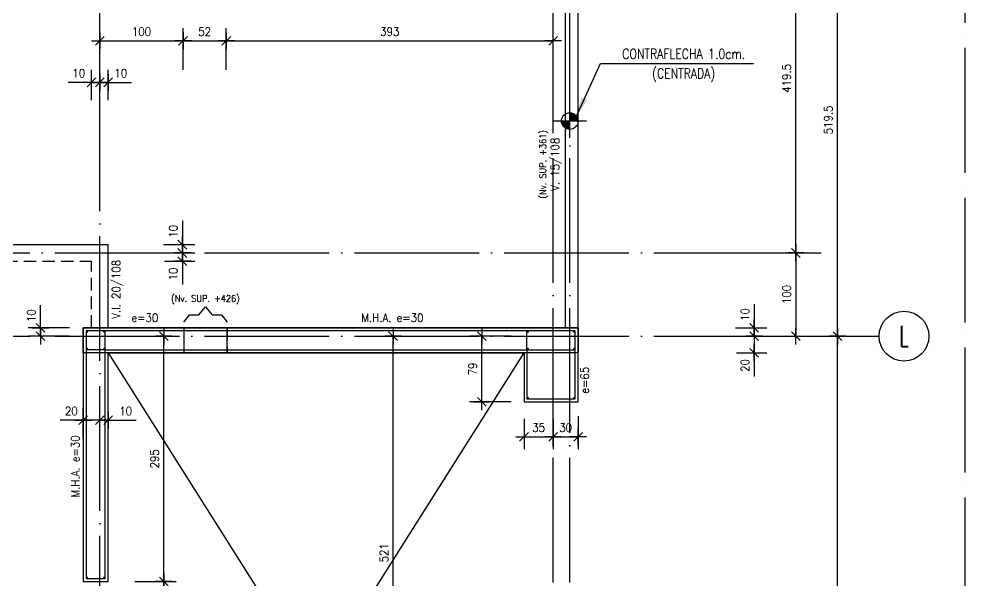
# Model space of a CAD drawing. Extents: x 2771 to 13802, y -1997 to 16878.
# Drawn here: x 6545 to 7683, y 6125 to 6800 of the extents above; entities that cross this region are included whole.
import ezdxf
from ezdxf.enums import TextEntityAlignment as Align

# ---------------------------------------------------------------- set-up
doc = ezdxf.new("R2010")
doc.units = 0
doc.header["$LTSCALE"] = 60
doc.header["$PDMODE"] = 1
doc.linetypes.add('EJES', pattern=[3, 2.5, -0.25, 0, -0.25])
doc.linetypes.add('HIDDEN', pattern=[0.375, 0.25, -0.125])
doc.layers.get('0').update_dxf_attribs({"linetype": 'CONTINUOUS'})
doc.layers.get('DEFPOINTS').update_dxf_attribs({"linetype": 'CONTINUOUS'})
for name, color, linetype in [('AREA_MUROS', 6, 'CONTINUOUS'), ('COTAS', 3, 'CONTINUOUS'), ('CRUCES', 9, 'CONTINUOUS'), ('EJES', 1, 'EJES'), ('MALLA', 1, 'CONTINUOUS'), ('MUROS', 4, 'CONTINUOUS'), ('TEXTO', 3, 'CONTINUOUS'), ('TEXTOS', 2, 'CONTINUOUS'), ('TITULO', 6, 'CONTINUOUS'), ('VIGAS', 2, 'CONTINUOUS')]:
    doc.layers.add(name, color=color, linetype=linetype)
doc.layers.add('CROP', color=8, linetype='EJES', plot=False)
doc.layers.add('NVSUP', color=250, linetype='CONTINUOUS', plot=False)
doc.styles.add('COTAS', font='romans.shx', dxfattribs={"width": 0.9})
doc.styles.add('ROMANS', font='romans.shx', dxfattribs={"width": 0.9, "height": 10})
doc.dimstyles.new('50', dxfattribs={"dimtxt": 10, "dimasz": 1, "dimexe": 15, "dimexo": 0, "dimgap": 6, "dimtad": 1, "dimdec": 8, "dimdsep": 46, "dimtxsty": 'COTAS', "dimblk": '$COTA$', "dimcen": 0.09, "dimdle": 10, "dimclrd": 256, "dimclre": 256, "dimclrt": 2, "dimadec": 0, "dimazin": 0, "dimtfac": 1, "dimtdec": 8, "dimtmove": 0, "dimatfit": 2, "dimfxl": 35, "dimfxlon": 1, "dimtolj": 1, "dimarcsym": 0})
doc.dimstyles.new('50$7', dxfattribs={"dimtxt": 10, "dimasz": 12, "dimexe": 15, "dimexo": 0, "dimgap": 6, "dimtad": 1, "dimdec": 8, "dimdsep": 46, "dimtxsty": 'COTAS', "dimblk": '$COTA$', "dimcen": 0.09, "dimdle": 10, "dimclrd": 256, "dimclre": 256, "dimclrt": 2, "dimadec": 0, "dimazin": 0, "dimtfac": 1, "dimtdec": 8, "dimtmove": 0, "dimatfit": 2, "dimfxl": 35, "dimfxlon": 1, "dimtolj": 1, "dimarcsym": 0})

# ---------------------------------------------------------------- blocks, each defined once
blk = doc.blocks.new('*U7')
at = {"layer": 'CROP'}
blk.add_lwpolyline([(-1974.1, -573.4), (2937.5, -573.4), (2937.5, 3827.3), (-1974.1, 3827.3)], close=True, dxfattribs=at)
at = {"color": 2, "style": 'COTAS', "width": 0.9}
blk.add_attdef('ESCALA', (29.5, -27), '', height=12, dxfattribs=at)
at = {"layer": 'TITULO', "color": 7, "style": 'COTAS', "width": 0.9}
blk.add_attdef('TITULO', (25, 20), '', height=35, dxfattribs=at)
at = {"layer": 'TITULO', "color": 2, "style": 'COTAS', "width": 0.9}
blk.add_attdef('NV_LOSAS', text='', height=15, dxfattribs=at).set_placement((434.5, -56), align=Align.RIGHT)
blk.add_attdef('NIVEL', text='', height=15, dxfattribs=at).set_placement((522.8, -50), align=Align.MIDDLE)
blk.add_attdef('SIC', (602, -56), '', height=15, dxfattribs=at)
blk = doc.blocks.new('$EJE$')
at = {"color": 6}
blk.add_circle((0, 0), 30, dxfattribs=at)
at = {"color": 6, "style": 'COTAS', "width": 0.6}
blk.add_attdef('EJE', text='', height=25, dxfattribs=at).set_placement((0, 0), align=Align.MIDDLE)
blk = doc.blocks.new('$COTA$')
at = {"layer": 'COTAS'}
for p, q in [((0, -10), (0, 10)), ((5.303, 5.303), (-5.303, -5.303)), ((10, 0), (-10, 0))]:
    blk.add_line(p, q, dxfattribs=at)
blk = doc.blocks.new('*D17')
at = {"layer": 'COTAS', "lineweight": -2, "transparency": 16777216}
for p, q in [((7529.2, 6418.7), (7544.2, 6418.7)), ((7529.2, 5598.7), (7529.2, 6417.7)), ((7529.2, 5597.7), (7514.2, 5597.7))]:
    blk.add_line(p, q, dxfattribs=at)
at = {"layer": 'DEFPOINTS', "color": 0, "transparency": 16777216}
for p in [(7529.2, 6418.7), (7529.2, 6418.7), (7529.2, 5597.7)]:
    blk.add_point(p, dxfattribs=at)
at = {"layer": 'COTAS', "lineweight": -2, "transparency": 16777216}
for p, rotation in [((7529.2, 6418.7), 90), ((7529.2, 5597.7), 270)]:
    blk.add_blockref('$COTA$', p, dxfattribs=dict(at, rotation=rotation))
at = {"layer": 'COTAS', "color": 2, "transparency": 16777216, "insert": (7518.2, 6008.2), "char_height": 10, "attachment_point": 5, "rotation": 90, "style": 'COTAS'}
blk.add_mtext('\\A1;821', dxfattribs=at)
blk = doc.blocks.new('*D27')
at = {"layer": 'COTAS', "lineweight": -2, "transparency": 16777216}
for p, q in [((7444.2, 6518.7), (7494.2, 6518.7)), ((7479.2, 6517.7), (7479.2, 6419.7)), ((7444.2, 6418.7), (7494.2, 6418.7))]:
    blk.add_line(p, q, dxfattribs=at)
at = {"layer": 'DEFPOINTS', "color": 0, "transparency": 16777216}
for p in [(7415.5, 6518.7), (7415.5, 6418.7), (7479.2, 6418.7)]:
    blk.add_point(p, dxfattribs=at)
at = {"layer": 'COTAS', "lineweight": -2, "transparency": 16777216}
for p, rotation in [((7479.2, 6518.7), 90), ((7479.2, 6418.7), 270)]:
    blk.add_blockref('$COTA$', p, dxfattribs=dict(at, rotation=rotation))
at = {"layer": 'COTAS', "color": 2, "transparency": 16777216, "insert": (7468.2, 6468.7), "char_height": 10, "attachment_point": 5, "rotation": 90, "style": 'COTAS'}
blk.add_mtext('\\A1;100', dxfattribs=at)
blk = doc.blocks.new('*D45')
at = {"layer": 'COTAS', "lineweight": -2, "transparency": 16777216}
for p, q in [((6684.4, 6123.7), (6734.4, 6123.7)), ((6719.4, 5908.7), (6719.4, 6122.7)), ((6684.4, 5907.7), (6734.4, 5907.7))]:
    blk.add_line(p, q, dxfattribs=at)
at = {"layer": 'DEFPOINTS', "color": 0, "transparency": 16777216}
for p in [(6663.8, 6123.7), (6719.4, 6123.7), (6674.4, 5907.7)]:
    blk.add_point(p, dxfattribs=at)
at = {"layer": 'COTAS', "lineweight": -2, "transparency": 16777216}
for p, rotation in [((6719.4, 6123.7), 90), ((6719.4, 5907.7), 270)]:
    blk.add_blockref('$COTA$', p, dxfattribs=dict(at, rotation=rotation))
at = {"layer": 'COTAS', "color": 2, "transparency": 16777216, "insert": (6708.4, 6015.7), "char_height": 10, "attachment_point": 5, "rotation": 90, "style": 'COTAS'}
blk.add_mtext('\\A1;216', dxfattribs=at)
blk = doc.blocks.new('*D65')
at = {"layer": 'COTAS', "lineweight": -2, "transparency": 16777216}
for p, q in [((6642.5, 6738.7), (6642.5, 6788.7)), ((6742.5, 6738.7), (6742.5, 6788.7)), ((6643.5, 6773.7), (6741.5, 6773.7))]:
    blk.add_line(p, q, dxfattribs=at)
at = {"layer": 'DEFPOINTS', "color": 0, "transparency": 16777216}
for p in [(6742.5, 6773.7), (6642.5, 6428.7), (6742.5, 6428.7)]:
    blk.add_point(p, dxfattribs=at)
at = {"layer": 'COTAS', "lineweight": -2, "transparency": 16777216, "rotation": 180}
blk.add_blockref('$COTA$', (6642.5, 6773.7), dxfattribs=at)
at = {"layer": 'COTAS', "lineweight": -2, "transparency": 16777216}
blk.add_blockref('$COTA$', (6742.5, 6773.7), dxfattribs=at)
at = {"layer": 'COTAS', "color": 2, "transparency": 16777216, "insert": (6692.5, 6784.7), "char_height": 10, "attachment_point": 5, "style": 'COTAS'}
blk.add_mtext('\\A1;100', dxfattribs=at)
blk = doc.blocks.new('*D66')
at = {"layer": 'COTAS', "lineweight": -2, "transparency": 16777216}
for p, q in [((6742.5, 6738.7), (6742.5, 6788.7)), ((6794.5, 6738.7), (6794.5, 6788.7)), ((6743.5, 6773.7), (6793.5, 6773.7))]:
    blk.add_line(p, q, dxfattribs=at)
at = {"layer": 'DEFPOINTS', "color": 0, "transparency": 16777216}
for p in [(6794.5, 6773.7), (6742.5, 6428.7), (6794.5, 6428.7)]:
    blk.add_point(p, dxfattribs=at)
at = {"layer": 'COTAS', "lineweight": -2, "transparency": 16777216, "rotation": 180}
blk.add_blockref('$COTA$', (6742.5, 6773.7), dxfattribs=at)
at = {"layer": 'COTAS', "lineweight": -2, "transparency": 16777216}
blk.add_blockref('$COTA$', (6794.5, 6773.7), dxfattribs=at)
at = {"layer": 'COTAS', "color": 2, "transparency": 16777216, "insert": (6768.5, 6784.7), "char_height": 10, "attachment_point": 5, "style": 'COTAS'}
blk.add_mtext('\\A1;52', dxfattribs=at)
blk = doc.blocks.new('*D67')
at = {"layer": 'COTAS', "lineweight": -2, "transparency": 16777216}
for p, q in [((6794.5, 6738.7), (6794.5, 6788.7)), ((7187.5, 6738.7), (7187.5, 6788.7)), ((6795.5, 6773.7), (7186.5, 6773.7))]:
    blk.add_line(p, q, dxfattribs=at)
at = {"layer": 'DEFPOINTS', "color": 0, "transparency": 16777216}
for p in [(7187.5, 6773.7), (6794.5, 6428.7), (7187.5, 6428.7)]:
    blk.add_point(p, dxfattribs=at)
at = {"layer": 'COTAS', "lineweight": -2, "transparency": 16777216, "rotation": 180}
blk.add_blockref('$COTA$', (6794.5, 6773.7), dxfattribs=at)
at = {"layer": 'COTAS', "lineweight": -2, "transparency": 16777216}
blk.add_blockref('$COTA$', (7187.5, 6773.7), dxfattribs=at)
at = {"layer": 'COTAS', "color": 2, "transparency": 16777216, "insert": (6991, 6784.7), "char_height": 10, "attachment_point": 5, "style": 'COTAS'}
blk.add_mtext('\\A1;393', dxfattribs=at)
blk = doc.blocks.new('*D74')
at = {"layer": 'COTAS', "lineweight": -2, "transparency": 16777216}
for p, q in [((7136.8, 6418.7), (7086.8, 6418.7)), ((7101.8, 6340.7), (7101.8, 6417.7)), ((7136.8, 6339.7), (7086.8, 6339.7))]:
    blk.add_line(p, q, dxfattribs=at)
at = {"layer": 'DEFPOINTS', "color": 0, "transparency": 16777216}
for p in [(7101.8, 6418.7), (7187.5, 6418.7), (7187.5, 6339.7)]:
    blk.add_point(p, dxfattribs=at)
at = {"layer": 'COTAS', "lineweight": -2, "transparency": 16777216}
for p, rotation in [((7101.8, 6418.7), 90), ((7101.8, 6339.7), 270)]:
    blk.add_blockref('$COTA$', p, dxfattribs=dict(at, rotation=rotation))
at = {"layer": 'COTAS', "color": 2, "transparency": 16777216, "insert": (7090.8, 6379.2), "char_height": 10, "attachment_point": 5, "rotation": 90, "style": 'COTAS'}
blk.add_mtext('\\A1;79', dxfattribs=at)
blk = doc.blocks.new('*D111')
at = {"layer": 'COTAS', "lineweight": -2, "transparency": 16777216}
for p, q in [((7407.8, 6418.7), (7444.2, 6418.7)), ((7429.2, 6417.7), (7429.2, 6399.7)), ((7407.8, 6398.7), (7444.2, 6398.7)), ((7429.2, 6398.7), (7429.2, 6370.2))]:
    blk.add_line(p, q, dxfattribs=at)
at = {"layer": 'DEFPOINTS', "color": 0, "transparency": 16777216}
for p in [(7407.8, 6418.7), (7429.2, 6418.7), (7407.8, 6398.7)]:
    blk.add_point(p, dxfattribs=at)
at = {"layer": 'COTAS', "lineweight": -2, "transparency": 16777216}
for p, rotation in [((7429.2, 6418.7), 90), ((7429.2, 6398.7), 270)]:
    blk.add_blockref('$COTA$', p, dxfattribs=dict(at, rotation=rotation))
at = {"layer": 'COTAS', "color": 2, "transparency": 16777216, "insert": (7418.2, 6383.4), "char_height": 10, "attachment_point": 5, "rotation": 90, "style": 'COTAS'}
blk.add_mtext('\\A1;20', dxfattribs=at)
blk = doc.blocks.new('*D112')
at = {"layer": 'COTAS', "lineweight": -2, "transparency": 16777216}
for p, q in [((7429.2, 6457.3), (7429.2, 6428.7)), ((7406.7, 6428.7), (7444.2, 6428.7)), ((7429.2, 6429.7), (7429.2, 6430.7)), ((7429.2, 6418.7), (7429.2, 6428.7)), ((7429.2, 6418.7), (7429.2, 6428.7)), ((7407.8, 6418.7), (7444.2, 6418.7)), ((7429.2, 6417.7), (7429.2, 6416.7))]:
    blk.add_line(p, q, dxfattribs=at)
at = {"layer": 'DEFPOINTS', "color": 0, "transparency": 16777216}
for p in [(7406.7, 6428.7), (7429.2, 6428.7), (7407.8, 6418.7)]:
    blk.add_point(p, dxfattribs=at)
at = {"layer": 'COTAS', "lineweight": -2, "transparency": 16777216}
for p, rotation in [((7429.2, 6428.7), 270), ((7429.2, 6418.7), 90)]:
    blk.add_blockref('$COTA$', p, dxfattribs=dict(at, rotation=rotation))
at = {"layer": 'COTAS', "color": 2, "transparency": 16777216, "insert": (7418.2, 6444.6), "char_height": 10, "attachment_point": 5, "rotation": 90, "style": 'COTAS'}
blk.add_mtext('\\A1;10', dxfattribs=at)
blk = doc.blocks.new('*D161')
at = {"layer": 'COTAS', "lineweight": -2, "transparency": 16777216}
for p, q in [((6995, 6418.7), (7010, 6418.7)), ((6995, 5898.7), (6995, 6417.7)), ((6995, 5897.7), (6980, 5897.7))]:
    blk.add_line(p, q, dxfattribs=at)
at = {"layer": 'DEFPOINTS', "color": 0, "transparency": 16777216}
for p in [(6995, 6418.7), (6995, 6418.7), (6995, 5897.7)]:
    blk.add_point(p, dxfattribs=at)
at = {"layer": 'COTAS', "lineweight": -2, "transparency": 16777216}
for p, rotation in [((6995, 6418.7), 90), ((6995, 5897.7), 270)]:
    blk.add_blockref('$COTA$', p, dxfattribs=dict(at, rotation=rotation))
at = {"layer": 'COTAS', "color": 2, "transparency": 16777216, "insert": (6984, 6158.2), "char_height": 10, "attachment_point": 5, "rotation": 90, "style": 'COTAS'}
blk.add_mtext('\\A1;521', dxfattribs=at)
blk = doc.blocks.new('*D186')
at = {"layer": 'COTAS', "lineweight": -2, "transparency": 16777216}
for p, q in [((6720.2, 6518.7), (6756.7, 6518.7)), ((6741.7, 6519.7), (6741.7, 6520.7)), ((6741.7, 6518.7), (6741.7, 6508.7)), ((6720.2, 6508.7), (6756.7, 6508.7)), ((6741.7, 6507.7), (6741.7, 6480.8))]:
    blk.add_line(p, q, dxfattribs=at)
at = {"layer": 'DEFPOINTS', "color": 0, "transparency": 16777216}
for p in [(6720.2, 6518.7), (6741.7, 6518.7), (6720.2, 6508.7)]:
    blk.add_point(p, dxfattribs=at)
at = {"layer": 'COTAS', "lineweight": -2, "transparency": 16777216}
for p, rotation in [((6741.7, 6518.7), 270), ((6741.7, 6508.7), 90)]:
    blk.add_blockref('$COTA$', p, dxfattribs=dict(at, rotation=rotation))
at = {"layer": 'COTAS', "color": 2, "transparency": 16777216, "insert": (6730.7, 6493.4), "char_height": 10, "attachment_point": 5, "rotation": 90, "style": 'COTAS'}
blk.add_mtext('\\A1;10', dxfattribs=at)
blk = doc.blocks.new('*D187')
at = {"layer": 'COTAS', "lineweight": -2, "transparency": 16777216}
for p, q in [((6741.7, 6557.3), (6741.7, 6528.7)), ((6741.7, 6529.7), (6741.7, 6530.7)), ((6719.1, 6528.7), (6756.7, 6528.7)), ((6720.2, 6518.7), (6756.7, 6518.7)), ((6741.7, 6518.7), (6741.7, 6528.7)), ((6741.7, 6518.7), (6741.7, 6528.7)), ((6741.7, 6517.7), (6741.7, 6516.7))]:
    blk.add_line(p, q, dxfattribs=at)
at = {"layer": 'DEFPOINTS', "color": 0, "transparency": 16777216}
for p in [(6719.1, 6528.7), (6720.2, 6518.7), (6741.7, 6528.7)]:
    blk.add_point(p, dxfattribs=at)
at = {"layer": 'COTAS', "lineweight": -2, "transparency": 16777216}
for p, rotation in [((6741.7, 6528.7), 270), ((6741.7, 6518.7), 90)]:
    blk.add_blockref('$COTA$', p, dxfattribs=dict(at, rotation=rotation))
at = {"layer": 'COTAS', "color": 2, "transparency": 16777216, "insert": (6730.7, 6544.6), "char_height": 10, "attachment_point": 5, "rotation": 90, "style": 'COTAS'}
blk.add_mtext('\\A1;10', dxfattribs=at)
blk = doc.blocks.new('*D205')
at = {"layer": 'COTAS', "lineweight": -2, "transparency": 16777216}
for p, q in [((6642.5, 6296.2), (6642.5, 6332.7)), ((6652.5, 6296.2), (6652.5, 6332.7)), ((6641.5, 6317.7), (6640.5, 6317.7)), ((6642.5, 6317.7), (6652.5, 6317.7)), ((6653.5, 6317.7), (6686.2, 6317.7))]:
    blk.add_line(p, q, dxfattribs=at)
at = {"layer": 'DEFPOINTS', "color": 0, "transparency": 16777216}
for p in [(6642.5, 6317.7), (6642.5, 6296.2), (6652.5, 6296.2)]:
    blk.add_point(p, dxfattribs=at)
at = {"layer": 'COTAS', "lineweight": -2, "transparency": 16777216}
blk.add_blockref('$COTA$', (6642.5, 6317.7), dxfattribs=at)
at = {"layer": 'COTAS', "lineweight": -2, "transparency": 16777216, "rotation": 180}
blk.add_blockref('$COTA$', (6652.5, 6317.7), dxfattribs=at)
at = {"layer": 'COTAS', "color": 2, "transparency": 16777216, "insert": (6673.5, 6328.7), "char_height": 10, "attachment_point": 5, "style": 'COTAS'}
blk.add_mtext('\\A1;10', dxfattribs=at)
blk = doc.blocks.new('*D206')
at = {"layer": 'COTAS', "lineweight": -2, "transparency": 16777216}
for p, q in [((6622.5, 6296.2), (6622.5, 6332.7)), ((6642.5, 6296.2), (6642.5, 6332.7)), ((6622.5, 6317.7), (6594.9, 6317.7)), ((6641.5, 6317.7), (6623.5, 6317.7))]:
    blk.add_line(p, q, dxfattribs=at)
at = {"layer": 'DEFPOINTS', "color": 0, "transparency": 16777216}
for p in [(6642.5, 6317.7), (6622.5, 6296.2), (6642.5, 6296.2)]:
    blk.add_point(p, dxfattribs=at)
at = {"layer": 'COTAS', "lineweight": -2, "transparency": 16777216, "rotation": 180}
blk.add_blockref('$COTA$', (6622.5, 6317.7), dxfattribs=at)
at = {"layer": 'COTAS', "lineweight": -2, "transparency": 16777216}
blk.add_blockref('$COTA$', (6642.5, 6317.7), dxfattribs=at)
at = {"layer": 'COTAS', "color": 2, "transparency": 16777216, "insert": (6608.2, 6328.7), "char_height": 10, "attachment_point": 5, "style": 'COTAS'}
blk.add_mtext('\\A1;20', dxfattribs=at)
blk = doc.blocks.new('*D240')
at = {"layer": 'COTAS', "lineweight": -2, "transparency": 16777216}
for p, q in [((6684.4, 6418.7), (6734.4, 6418.7)), ((6719.4, 6124.7), (6719.4, 6417.7)), ((6684.4, 6123.7), (6734.4, 6123.7))]:
    blk.add_line(p, q, dxfattribs=at)
at = {"layer": 'DEFPOINTS', "color": 0, "transparency": 16777216}
for p in [(6653.5, 6418.7), (6719.4, 6418.7), (6653.5, 6123.7)]:
    blk.add_point(p, dxfattribs=at)
at = {"layer": 'COTAS', "lineweight": -2, "transparency": 16777216}
for p, rotation in [((6719.4, 6418.7), 90), ((6719.4, 6123.7), 270)]:
    blk.add_blockref('$COTA$', p, dxfattribs=dict(at, rotation=rotation))
at = {"layer": 'COTAS', "color": 2, "transparency": 16777216, "insert": (6708.4, 6271.2), "char_height": 10, "attachment_point": 5, "rotation": 90, "style": 'COTAS'}
blk.add_mtext('\\A1;295', dxfattribs=at)
blk = doc.blocks.new('*D241')
at = {"layer": 'COTAS', "lineweight": -2, "transparency": 16777216}
for p, q in [((6571.2, 6429.7), (6571.2, 6456)), ((6606.2, 6428.7), (6556.2, 6428.7)), ((6571.2, 6418.7), (6571.2, 6428.7)), ((6606.2, 6418.7), (6556.2, 6418.7)), ((6571.2, 6417.7), (6571.2, 6416.7))]:
    blk.add_line(p, q, dxfattribs=at)
at = {"layer": 'DEFPOINTS', "color": 0, "transparency": 16777216}
for p in [(6571.2, 6428.7), (6634.6, 6428.7), (6634.6, 6418.7)]:
    blk.add_point(p, dxfattribs=at)
at = {"layer": 'COTAS', "lineweight": -2, "transparency": 16777216}
for p, rotation in [((6571.2, 6428.7), 270), ((6571.2, 6418.7), 90)]:
    blk.add_blockref('$COTA$', p, dxfattribs=dict(at, rotation=rotation))
at = {"layer": 'COTAS', "color": 2, "transparency": 16777216, "insert": (6560.2, 6443.3), "char_height": 10, "attachment_point": 5, "rotation": 90, "style": 'COTAS'}
blk.add_mtext('\\A1;10', dxfattribs=at)
blk = doc.blocks.new('*D246')
at = {"layer": 'COTAS', "lineweight": -2, "transparency": 16777216}
for p, q in [((6642.5, 6702.3), (6642.5, 6738.7)), ((6652.5, 6702.3), (6652.5, 6738.7)), ((6641.5, 6723.7), (6640.5, 6723.7)), ((6642.5, 6723.7), (6652.5, 6723.7)), ((6653.5, 6723.7), (6680.4, 6723.7))]:
    blk.add_line(p, q, dxfattribs=at)
at = {"layer": 'DEFPOINTS', "color": 0, "transparency": 16777216}
for p in [(6642.5, 6723.7), (6642.5, 6702.3), (6652.5, 6702.3)]:
    blk.add_point(p, dxfattribs=at)
at = {"layer": 'COTAS', "lineweight": -2, "transparency": 16777216}
blk.add_blockref('$COTA$', (6642.5, 6723.7), dxfattribs=at)
at = {"layer": 'COTAS', "lineweight": -2, "transparency": 16777216, "rotation": 180}
blk.add_blockref('$COTA$', (6652.5, 6723.7), dxfattribs=at)
at = {"layer": 'COTAS', "color": 2, "transparency": 16777216, "insert": (6667.7, 6734.7), "char_height": 10, "attachment_point": 5, "style": 'COTAS'}
blk.add_mtext('\\A1;10', dxfattribs=at)
blk = doc.blocks.new('*D247')
at = {"layer": 'COTAS', "lineweight": -2, "transparency": 16777216}
for p, q in [((6632.5, 6702.3), (6632.5, 6738.7)), ((6642.5, 6702.3), (6642.5, 6738.7)), ((6631.5, 6723.7), (6604.6, 6723.7)), ((6642.5, 6723.7), (6632.5, 6723.7)), ((6643.5, 6723.7), (6644.5, 6723.7))]:
    blk.add_line(p, q, dxfattribs=at)
at = {"layer": 'DEFPOINTS', "color": 0, "transparency": 16777216}
for p in [(6642.5, 6723.7), (6632.5, 6702.3), (6642.5, 6702.3)]:
    blk.add_point(p, dxfattribs=at)
at = {"layer": 'COTAS', "lineweight": -2, "transparency": 16777216}
blk.add_blockref('$COTA$', (6632.5, 6723.7), dxfattribs=at)
at = {"layer": 'COTAS', "lineweight": -2, "transparency": 16777216, "rotation": 180}
blk.add_blockref('$COTA$', (6642.5, 6723.7), dxfattribs=at)
at = {"layer": 'COTAS', "color": 2, "transparency": 16777216, "insert": (6617.2, 6734.7), "char_height": 10, "attachment_point": 5, "style": 'COTAS'}
blk.add_mtext('\\A1;10', dxfattribs=at)
blk = doc.blocks.new('*D261')
at = {"layer": 'COTAS', "lineweight": -2, "transparency": 16777216}
for p, q in [((7152.5, 6319.1), (7152.5, 6282.7)), ((7187.5, 6319.1), (7187.5, 6282.7)), ((7153.5, 6297.7), (7186.5, 6297.7))]:
    blk.add_line(p, q, dxfattribs=at)
at = {"layer": 'DEFPOINTS', "color": 0, "transparency": 16777216}
for p in [(7152.5, 6319.1), (7187.5, 6319.1), (7187.5, 6297.7)]:
    blk.add_point(p, dxfattribs=at)
at = {"layer": 'COTAS', "lineweight": -2, "transparency": 16777216, "rotation": 180}
blk.add_blockref('$COTA$', (7152.5, 6297.7), dxfattribs=at)
at = {"layer": 'COTAS', "lineweight": -2, "transparency": 16777216}
blk.add_blockref('$COTA$', (7187.5, 6297.7), dxfattribs=at)
at = {"layer": 'COTAS', "color": 2, "transparency": 16777216, "insert": (7170, 6308.7), "char_height": 10, "attachment_point": 5, "style": 'COTAS'}
blk.add_mtext('\\A1;35', dxfattribs=at)
blk = doc.blocks.new('*D262')
at = {"layer": 'COTAS', "lineweight": -2, "transparency": 16777216}
for p, q in [((7187.5, 6319.1), (7187.5, 6282.7)), ((7217.5, 6322.4), (7217.5, 6282.7)), ((7188.5, 6297.7), (7216.5, 6297.7))]:
    blk.add_line(p, q, dxfattribs=at)
at = {"layer": 'DEFPOINTS', "color": 0, "transparency": 16777216}
for p in [(7187.5, 6319.1), (7217.5, 6322.4), (7217.5, 6297.7)]:
    blk.add_point(p, dxfattribs=at)
at = {"layer": 'COTAS', "lineweight": -2, "transparency": 16777216, "rotation": 180}
blk.add_blockref('$COTA$', (7187.5, 6297.7), dxfattribs=at)
at = {"layer": 'COTAS', "lineweight": -2, "transparency": 16777216}
blk.add_blockref('$COTA$', (7217.5, 6297.7), dxfattribs=at)
at = {"layer": 'COTAS', "color": 2, "transparency": 16777216, "insert": (7202.5, 6308.7), "char_height": 10, "attachment_point": 5, "style": 'COTAS'}
blk.add_mtext('\\A1;30', dxfattribs=at)
blk = doc.blocks.new('*D263')
at = {"layer": 'COTAS', "lineweight": -2, "transparency": 16777216}
for p, q in [((7444.2, 6938.2), (7494.2, 6938.2)), ((7479.2, 6519.7), (7479.2, 6937.2)), ((7444.2, 6518.7), (7494.2, 6518.7))]:
    blk.add_line(p, q, dxfattribs=at)
at = {"layer": 'DEFPOINTS', "color": 0, "transparency": 16777216}
for p in [(7165.6, 6938.2), (7479.2, 6938.2), (7227.3, 6518.7)]:
    blk.add_point(p, dxfattribs=at)
at = {"layer": 'COTAS', "lineweight": -2, "transparency": 16777216}
for p, rotation in [((7479.2, 6938.2), 90), ((7479.2, 6518.7), 270)]:
    blk.add_blockref('$COTA$', p, dxfattribs=dict(at, rotation=rotation))
at = {"layer": 'COTAS', "color": 2, "transparency": 16777216, "insert": (7468.2, 6728.5), "char_height": 10, "attachment_point": 5, "rotation": 90, "style": 'COTAS'}
blk.add_mtext('\\A1;419.5', dxfattribs=at)
blk = doc.blocks.new('*D274')
at = {"layer": 'COTAS', "lineweight": -2, "transparency": 16777216}
for p, q in [((7494.2, 6938.2), (7544.2, 6938.2)), ((7529.2, 6419.7), (7529.2, 6937.2)), ((7494.2, 6418.7), (7544.2, 6418.7))]:
    blk.add_line(p, q, dxfattribs=at)
at = {"layer": 'DEFPOINTS', "color": 0, "transparency": 16777216}
for p in [(7396.3, 6938.2), (7529.2, 6938.2), (7292.1, 6418.7)]:
    blk.add_point(p, dxfattribs=at)
at = {"layer": 'COTAS', "lineweight": -2, "transparency": 16777216}
for p, rotation in [((7529.2, 6938.2), 90), ((7529.2, 6418.7), 270)]:
    blk.add_blockref('$COTA$', p, dxfattribs=dict(at, rotation=rotation))
at = {"layer": 'COTAS', "color": 2, "transparency": 16777216, "insert": (7518.2, 6678.5), "char_height": 10, "attachment_point": 5, "rotation": 90, "style": 'COTAS'}
blk.add_mtext('\\A1;519.5', dxfattribs=at)
blk = doc.blocks.new('*U255')
at = {"layer": 'TEXTO', "linetype": 'Continuous'}
for points in [[(-0.1, 0), (0, 0), (-0.071, 0.071)], [(0, 0.1), (-0.071, 0.071), (0, 0)], [(0.1, 0), (0, 0), (0.071, -0.071)], [(0, -0.1), (0.071, -0.071), (0, 0)]]:
    blk.add_solid(points, dxfattribs=at)
blk = doc.blocks.new('PUNTO')
at = {"layer": 'TEXTO', "color": 3, "linetype": 'Continuous'}
for p, q in [((0, -0.2), (0, 0.2)), ((-0.2, 0), (0.2, 0))]:
    blk.add_line(p, q, dxfattribs=at)
blk.add_circle((0, 0), 0.1, dxfattribs=at)
blk.add_blockref('*U255', (0, 0), dxfattribs=at)

msp = doc.modelspace()

# ---------------------------------------------------------------- linework, layer by layer
at = {"layer": 'AREA_MUROS'}
for points in [[(6622.45585631, 6428.70691493), (7217.45585631, 6428.70691493), (7217.45585631, 6398.70691493), (6622.45585631, 6398.70691493), (6622.45585631, 6428.70691493)], [(6622.45585631, 6398.70691493), (6622.45585631, 6123.70691493), (6652.45585631, 6123.70691493), (6652.45585631, 6398.70691493), (6622.45585631, 6398.70691493)], [(7152.45585631, 6398.70691493), (7152.45585631, 6339.70691493), (7217.45585631, 6339.70691493), (7217.45585631, 6398.70691493), (7152.45585631, 6398.70691493)]]:
    msp.add_lwpolyline(points, dxfattribs=at)
at = {"layer": 'CRUCES'}
for p, q in [((6652.45585631, 5607.70691493), (7152.45585631, 6398.70691493)), ((6652.45585631, 6398.70691493), (7152.45585631, 5607.70691493))]:
    msp.add_line(p, q, dxfattribs=at)
at = {"layer": 'EJES'}
for points in [[(7157.45585631, 3751.07608644), (7157.45585631, 3761.07608644), (7187.45585631, 3781.07608644), (7187.45585631, 7557.87690528), (7157.45585631, 7577.87690528), (7157.45585631, 7587.87690528)], [(7237.45585631, 3751.07608644), (7237.45585631, 3761.07608644), (7207.45585631, 3781.07608644), (7207.45585631, 7557.87690528), (7237.45585631, 7577.87690528), (7237.45585631, 7587.87690528)], [(6642.45585631, 4407.70691493), (6642.45585631, 6873.70691493)], [(3346.45585631, 6518.70691493), (7509.5104906, 6518.70691493)], [(3346.45585631, 6418.70691493), (7579.24320587, 6418.70691493)]]:
    msp.add_lwpolyline(points, dxfattribs=at)
at = {"layer": 'MALLA'}
for p, q in [((6648.95585631, 6402.20691493), (6648.95585631, 6425.20691493)), ((7155.95585631, 6402.20691493), (7155.95585631, 6425.20691493)), ((6648.95585631, 6402.20691493), (6625.95585631, 6402.20691493)), ((7155.95585631, 6402.20691493), (7213.95585631, 6402.20691493))]:
    msp.add_line(p, q, dxfattribs=at)
msp.add_lwpolyline([(6625.95585631, 6127.20691493), (6648.95585631, 6127.20691493), (6648.95585631, 6402.20691493), (7155.95585631, 6402.20691493), (7155.95585631, 6343.20691493), (7213.95585631, 6343.20691493), (7213.95585631, 6425.20691493), (6625.95585631, 6425.20691493)], close=True, dxfattribs=at)
at = {"layer": 'MALLA', "const_width": 1.25}
for points in [[(6626.58085631, 6423.95691493, -1), (6627.83085631, 6423.95691493, -1)], [(6647.08085631, 6423.95691493, -1), (6648.33085631, 6423.95691493, -1)], [(7156.58085631, 6423.95691493, -1), (7157.83085631, 6423.95691493, -1)], [(7212.08085631, 6423.95691493, -1), (7213.33085631, 6423.95691493, -1)], [(6626.58085631, 6403.45691493, -1), (6627.83085631, 6403.45691493, -1)], [(6647.08085631, 6403.45691493, -1), (6648.33085631, 6403.45691493, -1)], [(7156.58085631, 6403.45691493, -1), (7157.83085631, 6403.45691493, -1)], [(7212.08085631, 6403.45691493, -1), (7213.33085631, 6403.45691493, -1)], [(7156.58085631, 6344.45691493, -1), (7157.83085631, 6344.45691493, -1)], [(7212.08085631, 6344.45691493, -1), (7213.33085631, 6344.45691493, -1)], [(6626.58085631, 6128.45691493, -1), (6627.83085631, 6128.45691493, -1)], [(6647.08085631, 6128.45691493, -1), (6648.33085631, 6128.45691493, -1)]]:
    msp.add_lwpolyline(points, format="xyb", close=True, dxfattribs=at)
at = {"layer": 'MUROS'}
msp.add_lwpolyline([(6622.45585631, 6123.70691493), (6652.45585631, 6123.70691493), (6652.45585631, 6398.70691493), (7152.45585631, 6398.70691493), (7152.45585631, 6339.70691493), (7217.45585631, 6339.70691493), (7217.45585631, 6428.70691493), (6622.45585631, 6428.70691493)], close=True, dxfattribs=at)
at = {"layer": 'NVSUP'}
msp.add_lwpolyline([(6743.45585631, 6398.70691493), (6795.45585631, 6398.70691493), (6795.45585631, 6428.70691493), (6743.45585631, 6428.70691493)], close=True, dxfattribs=at)
at = {"layer": 'TEXTOS', "color": 1}
msp.add_lwpolyline([(6743.45585631, 6435.37985171), (6750.18380354, 6444.33706108), (6761.55917468, 6444.33706108), (6769.45585631, 6454.04784652), (6777.35253795, 6444.33706108), (6788.72790909, 6444.33706108), (6795.45585631, 6435.37985171)], dxfattribs=at)
at = {"layer": 'VIGAS'}
for p, q in [((7202.45585631, 6428.70691493), (7202.45585631, 6925.70691493)), ((7217.45585631, 6428.70691493), (7217.45585631, 6925.70691493)), ((4336.45585631, 6528.70691493), (6652.45585631, 6528.70691493)), ((6652.45585631, 6428.70691493), (6652.45585631, 6528.70691493))]:
    msp.add_line(p, q, dxfattribs=at)
at = {"layer": 'VIGAS', "linetype": 'HIDDEN'}
for p, q in [((6078.45585631, 6508.70691493), (6632.45585631, 6508.70691493)), ((6632.45585631, 6428.70691493), (6632.45585631, 6508.70691493)), ((6743.45585631, 6428.70691493), (6743.45585631, 6398.70691493)), ((6795.45585631, 6428.70691493), (6795.45585631, 6398.70691493)), ((6743.45585631, 6398.70691493), (6795.45585631, 6398.70691493))]:
    msp.add_line(p, q, dxfattribs=at)

# ---------------------------------------------------------------- block references
msp.add_blockref('*U7', (4745.17327493, 4126.80253923))
msp.add_blockref('$EJE$', (7609.24320587, 6418.70691493)).add_auto_attribs({'EJE': 'L'})
at = {"layer": 'TEXTO', "color": 3, "xscale": 100, "yscale": 100, "zscale": 100, "rotation": 90}
msp.add_blockref('PUNTO', (7207.45585631, 6677.20691493), dxfattribs=at)

# ---------------------------------------------------------------- texts
at = {"layer": 'TEXTOS', "style": 'ROMANS'}
for s, height, width, p in [('CONTRAFLECHA 1.0cm.', 12, 0.8, (7344.41470764, 6757.96627279)), ('(CENTRADA)', 12, 0.8, (7344.41470764, 6733.63909999)), ('e=30', 10, 0.9, (6696.64055674, 6440.70691493)), ('M.H.A. e=30', 10, 0.9, (6994.20585631, 6440.70691493))]:
    msp.add_text(s, height=height, dxfattribs=dict(at, width=width)).set_placement(p, align=Align.MIDDLE)
at = {"layer": 'TEXTOS', "color": 1, "style": 'ROMANS', "width": 0.9}
msp.add_text('(Nv. SUP. +361)', height=8, rotation=90, dxfattribs=at).set_placement((7175.45585631, 6625.18192999), align=Align.MIDDLE)
at = {"layer": 'TEXTOS', "style": 'ROMANS', "width": 0.9}
for s, p in [('V. 15/108', (7190.45585631, 6625.18192999)), ('V.I. 20/108', (6662.77572507, 6474.92325726)), ('e=65', (7225.34506313, 6365.61767158)), ('M.H.A. e=30', (6613.02096088, 6262.06326755))]:
    msp.add_text(s, height=10, rotation=90, dxfattribs=at).set_placement(p, align=Align.MIDDLE)
at = {"layer": 'TEXTOS', "color": 1, "style": 'ROMANS', "width": 0.9}
msp.add_text('(Nv. SUP. +426)', height=8, dxfattribs=at).set_placement((6769.47843541, 6463.34893408), align=Align.MIDDLE)

# ---------------------------------------------------------------- dimensions: what is measured, and where the dimension line sits
at = {"layer": 'COTAS'}
for base, p1, p2, picture, middle in [((7479.2432058654, 6938.2069149326), (7227.3442605898, 6518.7069149326), (7165.6165318587, 6938.2069149326), '*D263', (7468.2432058654, 6728.4569149326)), ((7529.2432058654, 6938.2069149326), (7292.0588562349, 6418.7069149326), (7396.3117293198, 6938.2069149326), '*D274', (7518.2432058654, 6678.4569149326)), ((7479.2432058654, 6418.7069149326), (7415.4726149782, 6518.7069149326), (7415.4726149782, 6418.7069149326), '*D27', (7468.2432058654, 6468.7069149326)), ((6571.2006463741, 6428.7069149326), (6634.6061031559, 6418.7069149326), (6634.6061031559, 6428.7069149326), '*D241', (6560.2006463741, 6443.3497720754)), ((6719.4478095153, 6418.7069149326), (6653.5423527335, 6123.7069149326), (6653.5423527335, 6418.7069149326), '*D240', (6708.4478095153, 6271.2069149326)), ((6994.9558563143, 6418.7069149326), (6994.9558563143, 5897.7069149326), (6994.9558563143, 6418.7069149326), '*D161', (6983.9558563143, 6158.2069149326)), ((7101.7808131513, 6418.7069149326), (7187.4558563143, 6339.7069149326), (7187.4558563143, 6418.7069149326), '*D74', (7090.7808131513, 6379.2069149326)), ((7529.2432058654, 6418.7069149326), (7529.2432058654, 5597.7069149326), (7529.2432058654, 6418.7069149326), '*D17', (7518.2432058654, 6008.2069149326))]:
    dim = msp.add_linear_dim(base=base, p1=p1, p2=p2, angle=90, dimstyle='50', dxfattribs=at)
    dim.commit()
    dim.dimension.update_dxf_attribs({"geometry": picture, "text_midpoint": middle})
dim = msp.add_linear_dim(base=(6742.4558563143, 6773.7069149326), p1=(6642.4558563143, 6428.7069149326), p2=(6742.4558563143, 6428.7069149326), dimstyle='50', dxfattribs=at)
dim.commit()
dim.dimension.update_dxf_attribs({"geometry": '*D65', "text_midpoint": (6692.4558563143, 6784.7069149326)})
for base, p1, p2, picture, middle in [((6794.4558563143, 6773.7069149326), (6742.4558563143, 6428.7069149326), (6794.4558563143, 6428.7069149326), '*D66', (6768.4558563143, 6784.7069149326)), ((7187.4558563143, 6773.7069149326), (6794.4558563143, 6428.7069149326), (7187.4558563143, 6428.7069149326), '*D67', (6990.9558563143, 6784.7069149326))]:
    dim = msp.add_linear_dim(base=base, p1=p1, p2=p2, dimstyle='50', override={"dimtmove": 1}, dxfattribs=at)
    dim.commit()
    dim.dimension.update_dxf_attribs({"geometry": picture, "text_midpoint": middle})
for base, p1, p2, angle, picture, middle in [((6642.4558563143, 6723.7069149326), (6632.4558563143, 6702.2504163909), (6642.4558563143, 6702.2504163909), 0, '*D247', (6617.1931168787, 6723.7069149326)), ((6642.4558563143, 6723.7069149326), (6652.4558563143, 6702.2504163909), (6642.4558563143, 6702.2504163909), 180, '*D246', (6667.71859575, 6723.7069149326)), ((6741.6627592343, 6518.7069149326), (6720.2062606926, 6508.7069149326), (6720.2062606926, 6518.7069149326), 90, '*D186', (6741.6627592343, 6493.4441754969)), ((7429.2432058654, 6418.7069149326), (7407.7867073237, 6398.7069149326), (7407.7867073237, 6418.7069149326), 90, '*D111', (7429.2432058654, 6383.4441754969)), ((6642.4558563143, 6317.6582740902), (6652.4558563143, 6296.2017755485), (6642.4558563143, 6296.2017755485), 180, '*D205', (6673.5272848858, 6317.6582740902))]:
    dim = msp.add_linear_dim(base=base, p1=p1, p2=p2, angle=angle, dimstyle='50', dxfattribs=at)
    dim.commit()
    dim.dimension.update_dxf_attribs({"geometry": picture, "text_midpoint": middle, "dimtype": 160})
for base, p1, p2, picture, middle in [((6741.6627592343, 6528.7069149326), (6720.2062606926, 6518.7069149326), (6719.1200306365, 6528.7069149326), '*D187', (6741.6627592343, 6544.6098711581)), ((7429.2432058654, 6428.7069149326), (7407.7867073237, 6418.7069149326), (7406.7004772677, 6428.7069149326), '*D112', (7429.2432058654, 6444.6098711581))]:
    dim = msp.add_linear_dim(base=base, p1=p1, p2=p2, angle=90, dimstyle='50', override={"dimtmove": 1}, dxfattribs=at)
    dim.commit()
    dim.dimension.update_dxf_attribs({"geometry": picture, "text_midpoint": middle, "dimtype": 160})
for base, p1, p2, picture, middle in [((6642.4558563143, 6317.6582740902), (6622.4558563143, 6296.2017755485), (6642.4558563143, 6296.2017755485), '*D206', (6608.1701420286, 6317.6582740902)), ((7187.4558563143, 6297.6573972249), (7152.4558563143, 6319.1138957666), (7187.4558563143, 6319.1138957666), '*D261', (7169.9558563143, 6297.6573972249))]:
    dim = msp.add_linear_dim(base=base, p1=p1, p2=p2, dimstyle='50', dxfattribs=at)
    dim.commit()
    dim.dimension.update_dxf_attribs({"geometry": picture, "text_midpoint": middle, "dimtype": 160})
dim = msp.add_linear_dim(base=(7217.4558563143, 6297.6573972249), p1=(7187.4558563143, 6319.1138957666), p2=(7217.4558563143, 6322.3725859348), dimstyle='50', override={"dimtmove": 1}, dxfattribs=at)
dim.commit()
dim.dimension.update_dxf_attribs({"geometry": '*D262', "text_midpoint": (7202.4558563143, 6297.6573972249), "dimtype": 160})
dim = msp.add_linear_dim(base=(6719.4478095153, 6123.7069149326), p1=(6674.3807487176, 5907.7069149326), p2=(6663.7925134235, 6123.7069149326), angle=90, dimstyle='50', override={"dimtmove": 1}, dxfattribs=at)
dim.commit()
dim.dimension.update_dxf_attribs({"geometry": '*D45', "text_midpoint": (6708.4478095153, 6015.7069149326)})

# ---------------------------------------------------------------- leaders
msp.add_leader([(7215.19222865, 6682.29620902), (7244.32155971, 6746.5339139), (7428.48391497, 6746.5339139)], dimstyle='50$7', override={"dimasz": 24, "dimtad": 0}, dxfattribs=at)

doc.saveas('drawing.dxf')
